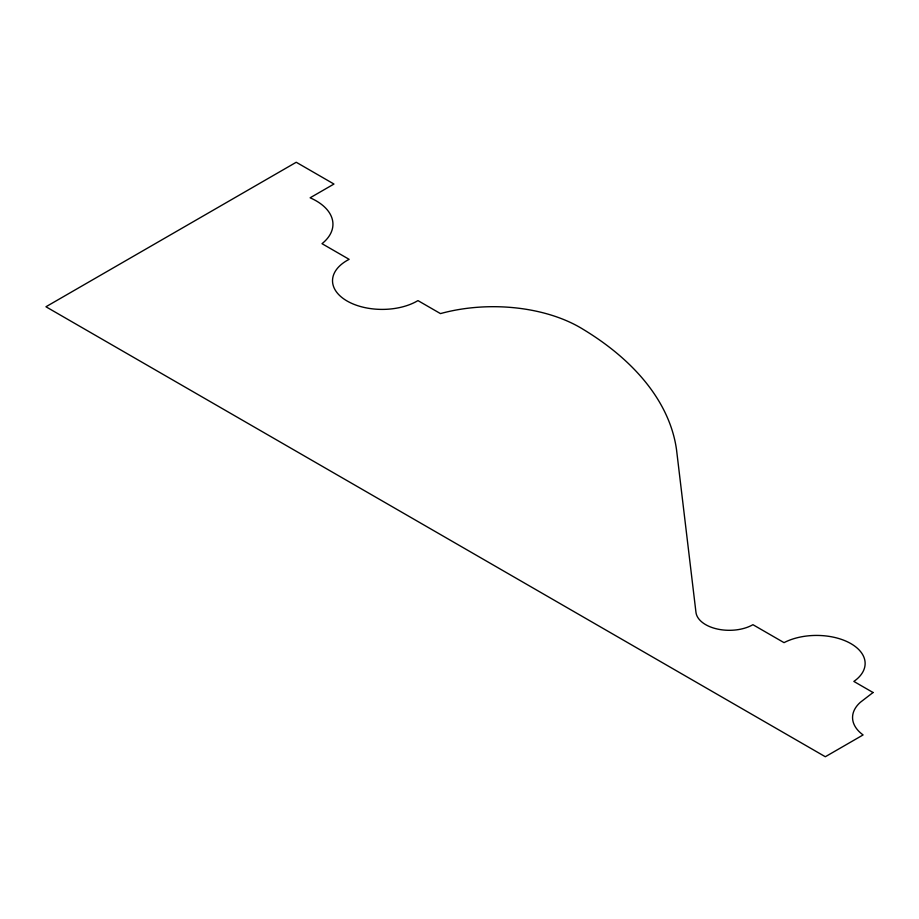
<?xml version="1.0" encoding="UTF-8"?>
<svg xmlns="http://www.w3.org/2000/svg" width="919" height="919" viewBox="0 0 919 919"><rect width="100%" height="100%" fill="white"/><g stroke="black" fill="none" stroke-linecap="round" stroke-linejoin="round"><path stroke-width="1.38" d="M873.05 692.512L860.425 702.242A48.477 27.984 0 0 0 863.09 734.936L825.331 756.739L45.95 306.762L296.24 162.261L333.965 184.041L310.117 197.803A57.323 33.095 0 0 1 322.006 243.673L349.14 259.342A49.649 28.661 0 0 0 346.406 300.616A49.649 28.661 0 0 0 417.961 300.605L440.465 313.597A122.618 70.797 0 0 1 583.266 329.404A341.788 197.332 0 0 1 676.533 449.782L695.959 612.33A33.452 19.31 0 0 0 717.567 629.078A33.452 19.31 0 0 0 752.937 624.69L784.033 642.645A48.569 28.041 0 0 1 850.236 643.254A48.569 28.041 0 0 1 853.854 681.427L873.05 692.512"/></g></svg>
